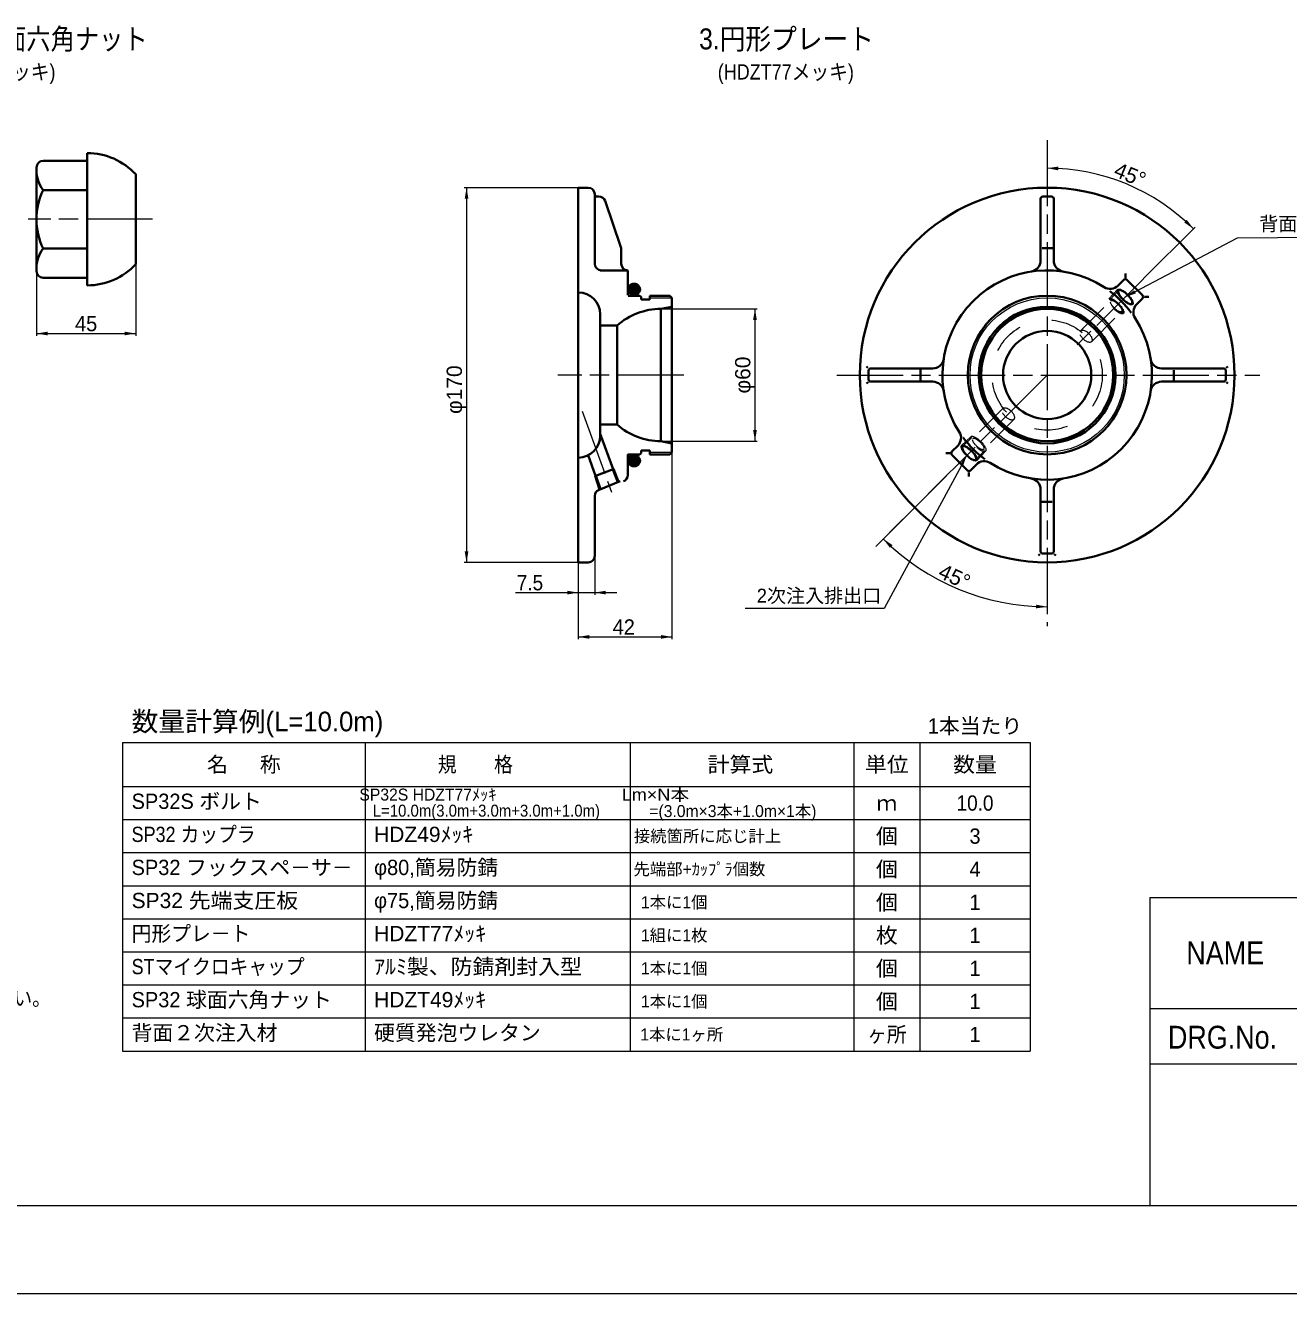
# Model space of a CAD drawing. Units: millimetres at full size, sheet at 1:2.5. Extents: x 2099 to 3779, y 1055 to 2257.
# Drawn here: x 2787 to 3360, y 1069 to 1645 of the extents above; entities that cross this region are included whole.
import ezdxf
from ezdxf.enums import TextEntityAlignment as Align

# ---------------------------------------------------------------- set-up
doc = ezdxf.new("R2010")
doc.units = ezdxf.units.MM
doc.header["$LTSCALE"] = 2.5
for name, pattern in [('CHAIN', [18.5, 12, -1.5, 3.5, -1.5]), ('CHAIN_DOUBLE_DASH', [23.5, 12, -1.5, 3.5, -1.5, 3.5, -1.5]), ('DASHED_SPACED', [12, 6, -6])]:
    doc.linetypes.add(name, pattern=pattern)
for name, color, linetype, lineweight in [('1外形線', 7, 'Continuous', 35), ('2細い実線', 3, 'Continuous', 20), ('3隠れ線', 2, 'DASHED_SPACED', 13), ('4中心線', 1, 'CHAIN', 15), ('5想像線', 6, 'CHAIN_DOUBLE_DASH', 13), ('6寸法線', 4, 'Continuous', 13), ('7 枠・タイトル', 7, 'Continuous', 13), ('8 数量表', 7, 'Continuous', 13)]:
    doc.layers.add(name, color=color, linetype=linetype, lineweight=lineweight)
doc.styles.add('ＭＳ Ｐゴシック', font='')
doc.styles.get('ＭＳ Ｐゴシック').set_extended_font_data('MS PGothic')

# ---------------------------------------------------------------- blocks, each defined once
blk = doc.blocks.new('filled_arrow')
at = {"color": 0, "linetype": 'Continuous', "lineweight": -2}
blk.add_solid([(7.5, 1.25), (0, 0), (7.5, -1.25)], dxfattribs=at)

msp = doc.modelspace()

# ---------------------------------------------------------------- hatches: boundary and pattern name
at = {"layer": '1外形線'}
for points in [[(3066.026, 1525.085, -1), (3060.326, 1525.085, -1)], [(3060.326, 1447.385, -1), (3066.026, 1447.385, -1)]]:
    msp.add_hatch(color=256, dxfattribs=at).paths.add_polyline_path(points)

# ---------------------------------------------------------------- linework, layer by layer
for p, q in [((2815.098, 1583.456), (2795.098, 1583.456)), ((2815.098, 1556.906), (2815.098, 1586.906)), ((2792.098, 1533.356), (2792.098, 1580.456)), ((2837.098, 1536.51), (2837.098, 1577.302)), ((3037.826, 1571.235), (3042.326, 1571.235)), ((3037.826, 1571.235), (3037.826, 1401.235)), ((2815.098, 1570.181), (2795.098, 1570.181)), ((3045.326, 1568.235), (3045.326, 1536.735)), ((3046.326, 1567.231), (3047.178, 1567.235)), ((3050.018, 1565.202), (3057.166, 1544.205)), ((3247.545, 1566.235), (3247.545, 1538.122)), ((3248.545, 1567.235), (3252.545, 1567.235)), ((3253.545, 1566.235), (3253.545, 1538.122)), ((2815.098, 1556.906), (2815.098, 1526.906)), ((2815.098, 1543.631), (2795.098, 1543.631)), ((3057.326, 1543.238), (3057.326, 1536.735)), ((3252.923, 1543.735), (3248.278, 1543.735)), ((3047.826, 1533.735), (3060.326, 1533.735)), ((3060.326, 1533.735), (3060.326, 1522.435)), ((3286.014, 1532.231), (3286.014, 1530.308)), ((2815.098, 1530.356), (2795.098, 1530.356)), ((2815.098, 1526.906), (2815.098, 1530.356)), ((3282.601, 1526.777), (3285.306, 1529.482)), ((3293.792, 1522.411), (3286.721, 1529.482)), ((3060.526, 1522.235), (3065.826, 1522.235)), ((3066.326, 1521.735), (3065.826, 1522.235)), ((3066.326, 1521.735), (3066.326, 1520.485)), ((3066.326, 1520.485), (3070.326, 1520.485)), ((3070.326, 1522.235), (3070.326, 1520.485)), ((3070.326, 1522.235), (3079.326, 1522.235)), ((3080.326, 1521.235), (3079.326, 1522.235)), ((3080.326, 1521.235), (3080.326, 1451.235)), ((3291.087, 1518.291), (3293.792, 1520.997)), ((3294.732, 1521.704), (3296.62, 1521.704)), ((3047.826, 1513.735), (3047.826, 1458.735)), ((3075.326, 1516.235), (3080.326, 1517.235)), ((3075.326, 1516.235), (3075.326, 1456.235)), ((3047.826, 1508.735), (3055.483, 1508.735)), ((3055.483, 1508.735), (3055.483, 1463.735)), ((3169.266, 1489.514), (3168.647, 1490.133)), ((3169.545, 1484.235), (3169.545, 1488.235)), ((3170.545, 1489.235), (3198.658, 1489.235)), ((3193.045, 1488.613), (3193.045, 1483.968)), ((3302.432, 1489.235), (3330.545, 1489.235)), ((3308.045, 1483.857), (3308.045, 1488.502)), ((3331.545, 1488.235), (3331.545, 1484.235)), ((3332.444, 1490.134), (3331.79, 1489.48)), ((3168.645, 1482.335), (3169.3, 1482.99)), ((3170.545, 1483.235), (3198.658, 1483.235)), ((3302.432, 1483.235), (3330.545, 1483.235)), ((3331.824, 1482.956), (3332.442, 1482.337)), ((3047.826, 1463.735), (3055.483, 1463.735)), ((3047.826, 1459.603), (3053.699, 1443.467)), ((3075.326, 1456.235), (3080.326, 1455.235)), ((3060.326, 1440.836), (3060.326, 1450.035)), ((3060.526, 1450.235), (3065.826, 1450.235)), ((3065.826, 1450.235), (3066.326, 1450.735)), ((3066.326, 1451.985), (3070.326, 1451.985)), ((3066.326, 1450.735), (3066.326, 1451.985)), ((3070.326, 1450.235), (3070.326, 1451.985)), ((3070.326, 1450.235), (3079.326, 1450.235)), ((3079.326, 1450.235), (3080.326, 1451.235)), ((3204.549, 1450.766), (3206.472, 1450.766)), ((3210.003, 1454.178), (3207.298, 1451.473)), ((3214.369, 1442.988), (3207.298, 1450.059)), ((3042.343, 1449.814), (3045.711, 1440.56)), ((3218.488, 1445.693), (3215.783, 1442.988)), ((3054.094, 1443.611), (3045.317, 1440.416)), ((3047.896, 1434.433), (3045.863, 1440.615)), ((3055.85, 1437.652), (3053.548, 1443.412)), ((3215.076, 1442.048), (3215.076, 1440.16)), ((3056.852, 1438.016), (3047.283, 1434.187)), ((3247.545, 1434.348), (3247.545, 1406.235)), ((3253.545, 1434.348), (3253.545, 1406.235)), ((3045.309, 1431.368), (3045.309, 1404.235)), ((3248.167, 1428.735), (3252.812, 1428.735)), ((3247.266, 1404.956), (3246.647, 1404.337)), ((3252.545, 1405.235), (3248.545, 1405.235)), ((3254.444, 1404.335), (3253.79, 1404.99)), ((3037.826, 1401.235), (3042.309, 1401.235))]:
    msp.add_line(p, q, dxfattribs=at)
for radius in [85, 36, 31, 30, 20]:
    msp.add_circle((3250.545, 1486.235), radius, dxfattribs=at)
for centre, radius, start, end in [((2795.098, 1580.456), 3, 90, 180), ((2815.098, 1556.906), 30, 42.83343, 90), ((2807.098, 1579.181), 15, 180, 216.8699), ((3042.326, 1568.235), 3, 0, 90), ((2822.969, 1556.906), 30.871, 154.53143, 180), ((3046.326, 1568.231), 1, 180, 270.48981), ((3047.178, 1564.235), 3, 18.79989, 90.48981), ((3248.545, 1566.235), 1, 90, 180), ((3252.545, 1566.235), 1, 0, 90), ((2822.969, 1556.906), 30.871, 180, 205.46857), ((2807.098, 1534.631), 15, 143.1301, 180), ((3054.326, 1543.238), 3, 0, 18.79989), ((2815.098, 1556.906), 30, 270, 317.16657), ((3048.326, 1536.735), 3, 180, 270), ((3060.326, 1536.735), 3, 180, 270), ((3242.545, 1538.122), 5, 279.11496, 0), ((3258.545, 1538.122), 5, 180, 260.88504), ((2795.098, 1533.356), 3, 180, 270), ((3250.545, 1486.235), 47.5, 57.09445, 212.90555), ((3279.066, 1530.312), 5, 237.09445, 315), ((3286.014, 1528.775), 1, 45, 135), ((3037.826, 1513.735), 10, 0, 90), ((3250.545, 1486.235), 47.5, 36.56468, 53.26163), ((3293.085, 1521.704), 1, 315, 45), ((3075.326, 1486.235), 30, 90, 131.40962), ((3294.622, 1514.756), 5, 135, 212.90555), ((3250.545, 1486.235), 47.5, 237.09445, 32.90555), ((3198.658, 1494.235), 5, 270, 350.88504), ((3302.432, 1494.235), 5, 189.11496, 270), ((3170.545, 1488.235), 1, 90, 180), ((3330.545, 1488.235), 1, 0, 90), ((3170.545, 1484.235), 1, 180, 270), ((3198.658, 1478.235), 5, 9.11496, 90), ((3302.432, 1478.235), 5, 90, 170.88504), ((3330.545, 1484.235), 1, 270, 0), ((3075.326, 1486.235), 30, 228.59038, 270), ((3037.826, 1458.735), 10, 270, 0), ((3206.468, 1457.714), 5, 315, 32.90555), ((3250.545, 1486.235), 47.5, 216.73837, 233.43532), ((3060.526, 1450.035), 0.2, 90, 180), ((3208.005, 1450.766), 1, 135, 225), ((3222.024, 1442.158), 5, 57.09445, 135), ((3057.326, 1440.836), 3, 290, 0), ((3215.076, 1443.695), 1, 225, 315), ((3242.545, 1434.348), 5, 0, 80.88504), ((3258.545, 1434.348), 5, 99.11496, 180), ((3048.309, 1431.368), 3, 110, 180), ((3042.309, 1404.235), 3, 270, 0), ((3248.545, 1406.235), 1, 180, 270), ((3252.545, 1406.235), 1, 270, 0)]:
    msp.add_arc(centre, radius, start, end, dxfattribs=at)
for centre in [(3285.934, 1521.624), (3215.156, 1450.846)]:
    msp.add_ellipse(centre, major_axis=(-3.029, 3.029), ratio=0.34202, dxfattribs=at)
at = {"layer": '2細い実線'}
for p, q in [((3070.326, 1521.235), (3080.326, 1521.235)), ((3070.326, 1451.235), (3080.326, 1451.235)), ((3047.356, 1434.217), (3045.317, 1440.416)), ((3056.396, 1437.851), (3054.094, 1443.611))]:
    msp.add_line(p, q, dxfattribs=at)
msp.add_circle((3250.545, 1486.235), 35, dxfattribs=at)
for centre in [(3285.934, 1521.624), (3215.156, 1450.846)]:
    msp.add_ellipse(centre, major_axis=(-3.439, 3.439), ratio=0.34202, dxfattribs=at)
at = {"layer": '3隠れ線'}
for p, q in [((3278.512, 1520.807), (3282.495, 1525.063)), ((3265.676, 1506.315), (3279.339, 1519.979)), ((3278.923, 1520.396), (3282.905, 1524.653)), ((3270.625, 1501.366), (3284.289, 1515.03)), ((3230.446, 1471.086), (3216.801, 1457.44)), ((3235.396, 1466.136), (3221.75, 1452.491)), ((3215.973, 1458.268), (3211.716, 1454.285)), ((3216.384, 1457.857), (3212.127, 1453.874)), ((3222.167, 1452.074), (3218.184, 1447.817)), ((3222.578, 1451.663), (3218.595, 1447.406))]:
    msp.add_line(p, q, dxfattribs=at)
for radius in [30.428, 25]:
    msp.add_circle((3250.545, 1486.235), radius, dxfattribs=at)
for centre, major_axis, ratio in [((3281.814, 1517.504), (-3.302, 3.302), 0.34202), ((3281.814, 1517.504), (-2.892, 2.892), 0.34202), ((3281.814, 1517.504), (-2.475, 2.475), 0.34202), ((3268.151, 1503.841), (-2.475, 2.475), 0.507713), ((3232.921, 1468.611), (-2.475, 2.475), 0.51516), ((3219.275, 1454.965), (-3.302, 3.302), 0.34202), ((3219.275, 1454.965), (-2.475, 2.475), 0.34202)]:
    msp.add_ellipse(centre, major_axis=major_axis, ratio=ratio, dxfattribs=at)
at = {"layer": '4中心線'}
for p, q in [((3250.545, 1592.808), (3250.545, 1372.35)), ((2844.774, 1556.906), (2788.245, 1556.906)), ((3294.248, 1529.938), (3264.169, 1499.859)), ((3085.656, 1486.235), (3028.603, 1486.235)), ((3155.18, 1486.235), (3347.011, 1486.235)), ((3250.545, 1486.235), (3172.816, 1408.506)), ((3039.603, 1469.77), (3052.953, 1433.09))]:
    msp.add_line(p, q, dxfattribs=at)
at = {"layer": '5想像線'}
for centre in [(3063.176, 1525.085), (3063.176, 1447.385)]:
    msp.add_circle(centre, 2.85, dxfattribs=at)
at = {"layer": '6寸法線'}
for p, q in [((3037.763, 1571.235), (2986.155, 1571.235)), ((2987.155, 1571.235), (2987.155, 1401.235)), ((3294.293, 1529.983), (3317.617, 1553.307)), ((2837.098, 1537.947), (2837.098, 1504.078)), ((2792.098, 1533.294), (2792.098, 1504.078)), ((3075.388, 1516.235), (3118.991, 1516.235)), ((3117.991, 1516.235), (3117.991, 1456.235)), ((2792.098, 1505.078), (2837.098, 1505.078)), ((3075.388, 1456.235), (3118.991, 1456.235)), ((3080.326, 1451.172), (3080.326, 1366.432)), ((3204.878, 1440.568), (3175.491, 1411.181)), ((3045.309, 1404.172), (3045.309, 1386.525)), ((3037.763, 1401.235), (2986.155, 1401.235)), ((3037.826, 1401.172), (3037.826, 1386.525)), ((3037.826, 1401.172), (3037.826, 1366.432)), ((3009.393, 1387.525), (3055.309, 1387.525)), ((3250.545, 1390.07), (3250.545, 1380.093)), ((3037.826, 1367.432), (3080.326, 1367.432))]:
    msp.add_line(p, q, dxfattribs=at)
for points in [[(3285.961, 1521.651), (3290.383, 1523.985), (3336.82, 1548.498), (3409.516, 1549.042)], [(3213.979, 1449.669), (3211.61, 1445.267), (3176.615, 1380.249), (3113.539, 1380.249)]]:
    msp.add_lwpolyline(points, dxfattribs=at)
for radius, start, end in [(93.854, 45, 90), (105.142, 225, 270)]:
    msp.add_arc((3250.545, 1486.235), radius, start, end, dxfattribs=at)
at = {"layer": '7 枠・タイトル'}
for p, q in [((3297.044, 1249.182), (3297.044, 1109.486)), ((3297.044, 1249.182), (3739.362, 1249.182)), ((3297.044, 1198.881), (3739.362, 1198.881)), ((3297.044, 1173.73), (3739.362, 1173.73)), ((2139.362, 1109.486), (3739.362, 1109.486)), ((2099.362, 1069.486), (3779.362, 1069.486))]:
    msp.add_line(p, q, dxfattribs=at)
at = {"layer": '8 数量表'}
for p, q in [((2831.151, 1319.563), (3242.811, 1319.563)), ((2831.151, 1319.563), (2831.151, 1179.563)), ((2941.151, 1319.563), (2941.151, 1179.563)), ((3061.454, 1319.563), (3061.454, 1179.563)), ((3162.811, 1319.563), (3162.811, 1179.563)), ((3192.811, 1319.563), (3192.811, 1179.563)), ((3242.811, 1319.563), (3242.811, 1179.563)), ((2831.151, 1299.563), (3242.811, 1299.563)), ((2831.151, 1284.563), (3242.811, 1284.563)), ((2831.151, 1269.563), (3191.151, 1269.563)), ((2831.151, 1269.563), (3242.811, 1269.563)), ((2831.151, 1254.563), (3242.811, 1254.563)), ((2831.151, 1239.563), (3242.811, 1239.563)), ((2831.151, 1224.563), (3242.811, 1224.563)), ((2831.151, 1209.563), (3242.811, 1209.563)), ((2831.151, 1194.563), (3242.811, 1194.563)), ((2831.151, 1179.563), (3242.811, 1179.563))]:
    msp.add_line(p, q, dxfattribs=at)

# ---------------------------------------------------------------- block references
at = {"layer": '6寸法線', "xscale": 0.667, "yscale": 0.667}
for p, rotation in [((3250.545, 1580.089), 358.5), ((2987.155, 1571.235), 270), ((3316.91, 1552.6), 136.5), ((3285.961, 1521.651), 27.8), ((3117.991, 1516.235), 270), ((2837.098, 1505.078), 180), ((3117.991, 1456.235), 90), ((3213.979, 1449.669), 241.7), ((3176.198, 1411.888), 316.4), ((2987.155, 1401.235), 90), ((3037.826, 1387.525), 180), ((3250.545, 1381.093), 178.6), ((3080.326, 1367.432), 180)]:
    msp.add_blockref('filled_arrow', p, dxfattribs=dict(at, rotation=rotation))
for p in [(2792.098, 1505.078), (3045.309, 1387.525), (3037.826, 1367.432)]:
    msp.add_blockref('filled_arrow', p, dxfattribs=at)

# ---------------------------------------------------------------- texts
at = {"layer": '6寸法線', "style": 'ＭＳ Ｐゴシック', "width": 1.05}
for s, rotation, p in [('45°', 337.5, (3288.183, 1577.102)), ('φ60', 90, (3112.437, 1486.235)), ('φ170', 90, (2981.601, 1479.602)), ('45°', 335.334, (3208.545, 1394.776))]:
    msp.add_text(s, height=6.928, rotation=rotation, dxfattribs=at).set_placement(p, align=Align.MIDDLE_CENTER)
at = {"layer": '6寸法線', "style": 'ＭＳ Ｐゴシック'}
for s, p in [('背面2次注入口', (3403.199, 1554.859)), ('2次注入排出口', (3175.272, 1386.136))]:
    msp.add_text(s, height=6.334, dxfattribs=at).set_placement(p, align=Align.MIDDLE_RIGHT)
for s, p in [('45', (2814.598, 1509.578)), ('42', (3058.484, 1371.932))]:
    msp.add_text(s, height=6.928, dxfattribs=at).set_placement(p, align=Align.MIDDLE_CENTER)
at = {"layer": '6寸法線', "style": 'ＭＳ Ｐゴシック', "width": 0.95}
msp.add_text('7.5', height=6.928, dxfattribs=at).set_placement((3015.921, 1392.025), align=Align.MIDDLE_CENTER)
at = {"layer": '7 枠・タイトル', "style": 'ＭＳ Ｐゴシック'}
for s, width, p in [('2.ＳＰ３２球面六角ナット', 0.85, (2842.526, 1638.701)), ('3.円形プレート', 0.9, (3171.967, 1638.728))]:
    msp.add_text(s, height=9.501, dxfattribs=dict(at, width=width)).set_placement(p, align=Align.MIDDLE_RIGHT)
at = {"layer": '7 枠・タイトル', "style": 'ＭＳ Ｐゴシック', "width": 0.9}
for s, p in [('(HDZT49メッキ)', (2769.815, 1623.77)), ('(HDZT77メッキ)', (3131.995, 1623.77))]:
    msp.add_text(s, height=6.928, dxfattribs=at).set_placement(p, align=Align.MIDDLE_CENTER)
for s, height, p in [('NAME', 10.37, (3313.666, 1215.789)), ('※補強材長より30mm程度飛出す為、実際の削孔長は+30mmとしてください。', 6.928, (2501.897, 1198.034)), ('DRG.No.', 10.37, (3305.328, 1177.521))]:
    msp.add_text(s, height=height, dxfattribs=at).set_placement(p, align=Align.BOTTOM_LEFT)
at = {"layer": '8 数量表', "style": 'ＭＳ Ｐゴシック'}
for s, height, p in [('数量計算例(L=10.0m)', 8.908, (2835.224, 1321.931)), ('SP32S ボルト', 6.928, (2835.224, 1287.311)), ('SP32 フックスペ－サ－', 6.928, (2835.224, 1257.311)), ('φ80,簡易防錆', 6.928, (2945.224, 1257.311)), ('φ75,簡易防錆', 6.928, (2945.224, 1242.311)), ('SP32 球面六角ナット', 6.928, (2835.224, 1197.311)), ('背面２次注入材', 6.928, (2835.224, 1182.311)), ('硬質発泡ウレタン', 6.928, (2945.224, 1182.311))]:
    msp.add_text(s, height=height, dxfattribs=at).set_placement(p, align=Align.BOTTOM_LEFT)
for s, height, p in [('1本当たり', 6.928, (3217.811, 1327.063)), ('名\u3000  称', 6.928, (2886.151, 1309.563)), ('SP32S HDZT77ﾒｯｷ', 5.444, (2969.651, 1295.892)), (' =(3.0m×3本+1.0m×1本)', 5.444, (3106.978, 1288.42)), ('ｍ', 6.928, (3177.811, 1292.063)), ('接続箇所に応じ計上', 5.444, (3096.454, 1277.063)), ('3', 6.928, (3217.811, 1277.063)), ('先端部+ｶｯﾌﾟﾗ個数', 5.444, (3092.803, 1262.063)), ('4', 6.928, (3217.811, 1262.063)), ('1', 6.928, (3217.811, 1247.063)), ('1', 6.928, (3217.811, 1232.063)), ('1', 6.928, (3217.811, 1232.063)), ('1', 6.928, (3217.811, 1217.063)), ('1', 6.928, (3217.811, 1202.063)), ('1', 6.928, (3217.811, 1187.063))]:
    msp.add_text(s, height=height, dxfattribs=at).set_placement(p, align=Align.MIDDLE_CENTER)
for s, width, p in [('規\u3000\u3000格', 0.9, (2991.151, 1309.563)), ('計算式', 1.05, (3111.398, 1309.563)), ('単位', 1.05, (3177.811, 1309.563)), ('数量', 1.05, (3217.811, 1309.563)), ('10.0', 0.95, (3217.811, 1292.063)), ('個', 1.05, (3177.811, 1277.063)), ('個', 1.05, (3177.811, 1262.063)), ('個', 1.05, (3177.811, 1262.063)), ('個', 1.05, (3177.811, 1247.063)), ('枚', 1.05, (3177.811, 1232.063)), ('個', 1.05, (3177.811, 1217.063)), ('個', 1.05, (3177.811, 1217.063)), ('個', 1.05, (3177.811, 1217.063)), ('個', 1.05, (3177.811, 1202.063)), ('ヶ所', 0.95, (3177.811, 1187.063))]:
    msp.add_text(s, height=6.928, dxfattribs=dict(at, width=width)).set_placement(p, align=Align.MIDDLE_CENTER)
at = {"layer": '8 数量表', "style": 'ＭＳ Ｐゴシック', "width": 1.15}
msp.add_text('Lm×N本', height=5.444, dxfattribs=at).set_placement((3088.167, 1295.892), align=Align.MIDDLE_RIGHT)
at = {"layer": '8 数量表', "style": 'ＭＳ Ｐゴシック', "width": 0.95}
msp.add_text('L=10.0m(3.0m+3.0m+3.0m+1.0m)', height=5.444, dxfattribs=at).set_placement((2944.636, 1288.601), align=Align.MIDDLE_LEFT)
at = {"layer": '8 数量表', "style": 'ＭＳ Ｐゴシック'}
for s, width, p in [('SP32 カップラ', 0.9, (2835.224, 1272.311)), ('HDZ49ﾒｯｷ', 1.05, (2945.224, 1272.311)), ('SP32 先端支圧板', 1.05, (2835.224, 1242.311)), ('円形プレ－ト', 0.95, (2835.224, 1227.311)), ('HDZT77ﾒｯｷ', 1.05, (2945.224, 1227.311)), ('STマイクロキャップ', 0.9, (2835.224, 1212.31)), ('ｱﾙﾐ製、防錆剤封入型', 1.05, (2945.224, 1212.31)), ('HDZT49ﾒｯｷ', 1.05, (2945.224, 1197.31))]:
    msp.add_text(s, height=6.928, dxfattribs=dict(at, width=width)).set_placement(p, align=Align.BOTTOM_LEFT)
for s, p in [('1本に1個', (3096.454, 1247.063)), ('1組に1枚', (3096.454, 1232.063)), ('1本に1個', (3096.454, 1217.063)), ('1本に1個', (3096.454, 1202.063)), ('1本に1ヶ所', (3103.601, 1187.063))]:
    msp.add_text(s, height=5.444, dxfattribs=at).set_placement(p, align=Align.MIDDLE_RIGHT)

doc.saveas('drawing.dxf')
